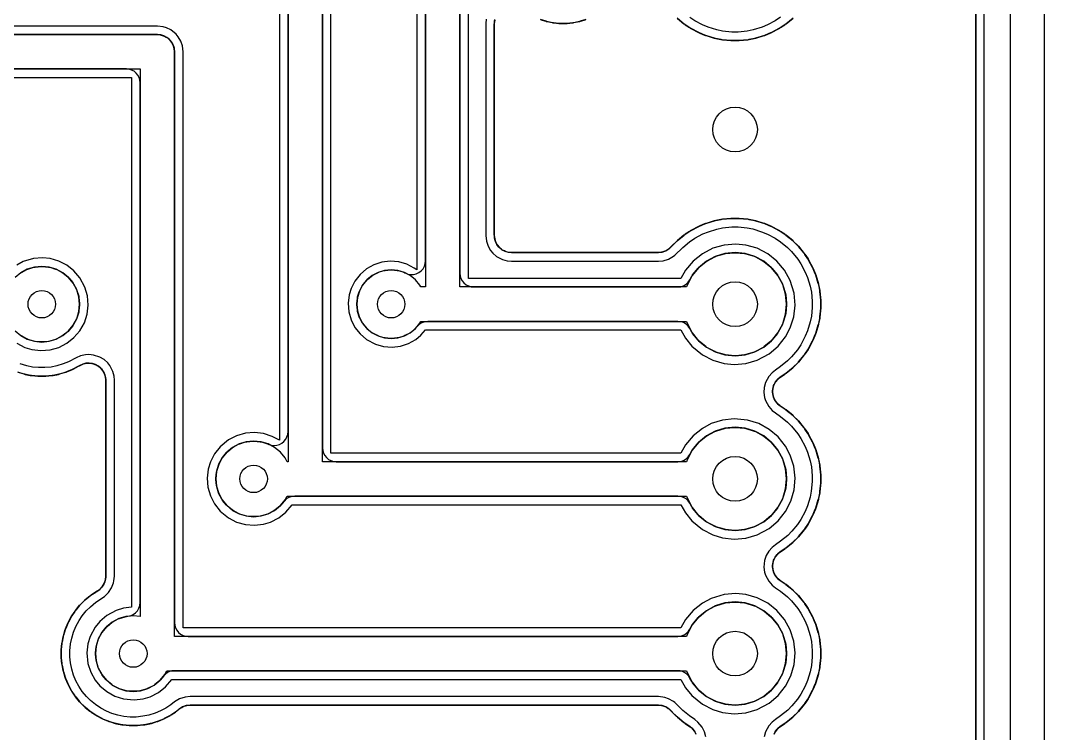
# Model space of a CAD drawing. Header units: millimetres. Extents: x -1 to 492, y -11 to 96.
# Drawn here: x 115.22 to 145, y 58.17 to 78.91 of the extents above; entities that cross this region are included whole.
import ezdxf

# ---------------------------------------------------------------- set-up
doc = ezdxf.new("R2010")
doc.units = ezdxf.units.MM
for name, color, linetype in [('CLEAR_POCKET', 8, 'CONTINUOUS'), ('COPPER_REF', 9, 'CONTINUOUS'), ('DRILL_0P8', 5, 'CONTINUOUS'), ('DRILL_1P3', 5, 'CONTINUOUS'), ('ISO_CENTER', 1, 'CONTINUOUS'), ('OUTLINE', 7, 'CONTINUOUS')]:
    doc.layers.add(name, color=color, linetype=linetype)

msp = doc.modelspace()

# ---------------------------------------------------------------- linework, layer by layer
at = {"layer": 'CLEAR_POCKET'}
for points in [[(-0.6, -1), (144.6, -1), (144.678, -0.992), (144.753, -0.97), (144.822, -0.933), (144.883, -0.883), (144.933, -0.822), (144.97, -0.753), (144.992, -0.678), (145, -0.6), (145, 94.6), (144.992, 94.678), (144.97, 94.753), (144.933, 94.822), (144.883, 94.883), (144.822, 94.933), (144.753, 94.97), (144.678, 94.992), (144.6, 95), (36.59, 95)], [(143, 92.49), (143, 1.51)], [(128, 82.99), (128, 71.56), (128.008, 71.482), (128.03, 71.407), (128.067, 71.338), (128.117, 71.277), (128.178, 71.227), (128.247, 71.19), (128.322, 71.168), (128.4, 71.16), (134.335, 71.16), (134.421, 71.169), (134.502, 71.197), (134.576, 71.241), (134.639, 71.3), (134.688, 71.371), (134.744, 71.476), (134.765, 71.509), (134.927, 71.705), (134.955, 71.733), (135.151, 71.895), (135.184, 71.916), (135.409, 72.037), (135.445, 72.052), (135.689, 72.125), (135.727, 72.133), (135.98, 72.158), (136.02, 72.158), (136.273, 72.133), (136.311, 72.125), (136.555, 72.052), (136.591, 72.037), (136.816, 71.916), (136.849, 71.895), (137.045, 71.733), (137.073, 71.705), (137.235, 71.509), (137.256, 71.476), (137.377, 71.251), (137.392, 71.215), (137.465, 70.971), (137.473, 70.933), (137.498, 70.68), (137.498, 70.64), (137.473, 70.387), (137.465, 70.349), (137.392, 70.105), (137.377, 70.069), (137.256, 69.844), (137.235, 69.811), (137.073, 69.615), (137.045, 69.587), (136.849, 69.425), (136.816, 69.404), (136.591, 69.283), (136.555, 69.268), (136.311, 69.195), (136.273, 69.187), (136.02, 69.162), (135.98, 69.162), (135.727, 69.187), (135.689, 69.195), (135.445, 69.268), (135.409, 69.283), (135.184, 69.404), (135.151, 69.425), (134.955, 69.587), (134.927, 69.615), (134.765, 69.811), (134.744, 69.844), (134.688, 69.949), (134.639, 70.02), (134.576, 70.079), (134.502, 70.123), (134.421, 70.151), (134.335, 70.16), (127.066, 70.16), (126.979, 70.15), (126.895, 70.122), (126.82, 70.075), (126.757, 70.014), (126.72, 69.968), (126.692, 69.94), (126.571, 69.841), (126.538, 69.819), (126.4, 69.745), (126.364, 69.73), (126.214, 69.685), (126.176, 69.677), (126.02, 69.662), (125.98, 69.662), (125.824, 69.677), (125.786, 69.685), (125.636, 69.73), (125.6, 69.745), (125.462, 69.819), (125.429, 69.841), (125.308, 69.94), (125.28, 69.968), (125.181, 70.089), (125.159, 70.122), (125.085, 70.26), (125.07, 70.296), (125.025, 70.446), (125.017, 70.484), (125.002, 70.64), (125.002, 70.68), (125.017, 70.836), (125.025, 70.874), (125.07, 71.024), (125.085, 71.06), (125.159, 71.198), (125.181, 71.231), (125.28, 71.352), (125.308, 71.38), (125.429, 71.479), (125.462, 71.501), (125.6, 71.575), (125.636, 71.59), (125.786, 71.635), (125.824, 71.643), (125.98, 71.658), (126.02, 71.658), (126.176, 71.643), (126.214, 71.635), (126.364, 71.59), (126.4, 71.575), (126.411, 71.569), (126.488, 71.537), (126.569, 71.523), (126.651, 71.525), (126.731, 71.543), (126.806, 71.578), (126.872, 71.628), (126.926, 71.689), (126.966, 71.761), (126.992, 71.839), (127, 71.921), (127, 82.1)], [(124, 80.49), (124, 66.48), (124.008, 66.402), (124.03, 66.327), (124.067, 66.258), (124.117, 66.197), (124.178, 66.147), (124.247, 66.11), (124.322, 66.088), (124.4, 66.08), (134.335, 66.08), (134.421, 66.089), (134.502, 66.117), (134.576, 66.161), (134.639, 66.22), (134.688, 66.291), (134.744, 66.396), (134.765, 66.429), (134.927, 66.625), (134.955, 66.653), (135.151, 66.815), (135.184, 66.836), (135.409, 66.957), (135.445, 66.972), (135.689, 67.045), (135.727, 67.053), (135.98, 67.078), (136.02, 67.078), (136.273, 67.053), (136.311, 67.045), (136.555, 66.972), (136.591, 66.957), (136.816, 66.836), (136.849, 66.815), (137.045, 66.653), (137.073, 66.625), (137.235, 66.429), (137.256, 66.396), (137.377, 66.171), (137.392, 66.135), (137.465, 65.891), (137.473, 65.853), (137.498, 65.6), (137.498, 65.56), (137.473, 65.307), (137.465, 65.269), (137.392, 65.025), (137.377, 64.989), (137.256, 64.764), (137.235, 64.731), (137.073, 64.535), (137.045, 64.507), (136.849, 64.345), (136.816, 64.324), (136.591, 64.203), (136.555, 64.188), (136.311, 64.115), (136.273, 64.107), (136.02, 64.082), (135.98, 64.082), (135.727, 64.107), (135.689, 64.115), (135.445, 64.188), (135.409, 64.203), (135.184, 64.324), (135.151, 64.345), (134.955, 64.507), (134.927, 64.535), (134.765, 64.731), (134.744, 64.764), (134.688, 64.869), (134.639, 64.94), (134.576, 64.999), (134.502, 65.043), (134.421, 65.071), (134.335, 65.08), (123.195, 65.08), (123.107, 65.07), (123.024, 65.042), (122.949, 64.995), (122.886, 64.934), (122.79, 64.817), (122.763, 64.79), (122.626, 64.678), (122.594, 64.656), (122.438, 64.573), (122.402, 64.558), (122.233, 64.507), (122.195, 64.499), (122.02, 64.482), (121.98, 64.482), (121.805, 64.499), (121.767, 64.507), (121.598, 64.558), (121.562, 64.573), (121.406, 64.656), (121.374, 64.678), (121.237, 64.79), (121.21, 64.817), (121.098, 64.954), (121.076, 64.986), (120.993, 65.142), (120.978, 65.178), (120.927, 65.347), (120.919, 65.385), (120.902, 65.56), (120.902, 65.6), (120.919, 65.775), (120.927, 65.813), (120.978, 65.982), (120.993, 66.018), (121.076, 66.174), (121.098, 66.206), (121.21, 66.343), (121.237, 66.37), (121.374, 66.482), (121.406, 66.504), (121.562, 66.587), (121.598, 66.602), (121.767, 66.653), (121.805, 66.661), (121.98, 66.678), (122.02, 66.678), (122.195, 66.661), (122.233, 66.653), (122.402, 66.602), (122.447, 66.583), (122.522, 66.561), (122.6, 66.553), (122.678, 66.561), (122.753, 66.583), (122.822, 66.62), (122.883, 66.67), (122.933, 66.731), (122.97, 66.8), (122.992, 66.875), (123, 66.953), (123, 79.6)], [(137.137, 58.169), (137.165, 58.22), (137.187, 58.253), (137.224, 58.298), (137.251, 58.326), (137.304, 58.37), (137.32, 58.381), (137.449, 58.468), (137.465, 58.479), (137.469, 58.482), (137.485, 58.494), (137.678, 58.652), (137.693, 58.665), (137.696, 58.668), (137.711, 58.682), (137.818, 58.789), (137.832, 58.804), (137.835, 58.807), (137.848, 58.822), (138.006, 59.015), (138.018, 59.031), (138.021, 59.035), (138.032, 59.051), (138.117, 59.177), (138.127, 59.193), (138.13, 59.198), (138.14, 59.215), (138.257, 59.435), (138.266, 59.453), (138.268, 59.457), (138.276, 59.475), (138.334, 59.615), (138.341, 59.634), (138.343, 59.638), (138.349, 59.657), (138.422, 59.896), (138.427, 59.915), (138.428, 59.92), (138.432, 59.939), (138.462, 60.088), (138.465, 60.107), (138.466, 60.112), (138.469, 60.131), (138.493, 60.38), (138.494, 60.4), (138.495, 60.404), (138.495, 60.424), (138.495, 60.576), (138.495, 60.596), (138.494, 60.6), (138.493, 60.62), (138.469, 60.869), (138.466, 60.888), (138.465, 60.893), (138.462, 60.912), (138.432, 61.061), (138.428, 61.08), (138.427, 61.085), (138.422, 61.104), (138.349, 61.343), (138.343, 61.362), (138.341, 61.366), (138.334, 61.385), (138.276, 61.525), (138.268, 61.543), (138.266, 61.547), (138.257, 61.565), (138.14, 61.785), (138.13, 61.802), (138.127, 61.807), (138.117, 61.823), (138.032, 61.949), (138.021, 61.965), (138.018, 61.969), (138.006, 61.985), (137.848, 62.178), (137.835, 62.193), (137.832, 62.196), (137.818, 62.211), (137.711, 62.318), (137.696, 62.332), (137.693, 62.335), (137.678, 62.348), (137.485, 62.506), (137.469, 62.518), (137.465, 62.521), (137.449, 62.532), (137.32, 62.619), (137.304, 62.63), (137.251, 62.674), (137.224, 62.702), (137.187, 62.747), (137.165, 62.78), (137.137, 62.831), (137.122, 62.867), (137.105, 62.924), (137.097, 62.962), (137.092, 63.02), (137.092, 63.06), (137.097, 63.118), (137.105, 63.156), (137.122, 63.213), (137.137, 63.249), (137.165, 63.3), (137.187, 63.333), (137.224, 63.378), (137.251, 63.406), (137.304, 63.45), (137.32, 63.461), (137.449, 63.548), (137.465, 63.559), (137.469, 63.562), (137.485, 63.574), (137.678, 63.732), (137.693, 63.745), (137.696, 63.748), (137.711, 63.762), (137.818, 63.869), (137.832, 63.884), (137.835, 63.887), (137.848, 63.902), (138.006, 64.095), (138.018, 64.111), (138.021, 64.115), (138.032, 64.131), (138.117, 64.257), (138.127, 64.273), (138.13, 64.278), (138.14, 64.295), (138.257, 64.515), (138.266, 64.533), (138.268, 64.537), (138.276, 64.555), (138.334, 64.695), (138.341, 64.714), (138.343, 64.718), (138.349, 64.737), (138.422, 64.976), (138.427, 64.995), (138.428, 65), (138.432, 65.019), (138.462, 65.168), (138.465, 65.187), (138.466, 65.192), (138.469, 65.211), (138.493, 65.46), (138.494, 65.48), (138.495, 65.484), (138.495, 65.504), (138.495, 65.656), (138.495, 65.676), (138.494, 65.68), (138.493, 65.7), (138.469, 65.949), (138.466, 65.968), (138.465, 65.973), (138.462, 65.992), (138.432, 66.141), (138.428, 66.16), (138.427, 66.165), (138.422, 66.184), (138.349, 66.423), (138.343, 66.442), (138.341, 66.446), (138.334, 66.465), (138.276, 66.605), (138.268, 66.623), (138.266, 66.627), (138.257, 66.645), (138.14, 66.865), (138.13, 66.882), (138.127, 66.887), (138.117, 66.903), (138.032, 67.029), (138.021, 67.045), (138.018, 67.049), (138.006, 67.065), (137.848, 67.258), (137.835, 67.273), (137.832, 67.276), (137.818, 67.291), (137.711, 67.398), (137.696, 67.412), (137.693, 67.415), (137.678, 67.428), (137.485, 67.586), (137.469, 67.598), (137.465, 67.601), (137.449, 67.612), (137.32, 67.699), (137.304, 67.71), (137.251, 67.754), (137.224, 67.782), (137.187, 67.827), (137.165, 67.86), (137.137, 67.911), (137.122, 67.947), (137.105, 68.004), (137.097, 68.042), (137.092, 68.1), (137.092, 68.14), (137.097, 68.198), (137.105, 68.236), (137.122, 68.293), (137.137, 68.329), (137.165, 68.38), (137.187, 68.413), (137.224, 68.458), (137.251, 68.486), (137.304, 68.53), (137.32, 68.541), (137.449, 68.628), (137.465, 68.639), (137.469, 68.642), (137.485, 68.654), (137.678, 68.812), (137.693, 68.825), (137.696, 68.828), (137.711, 68.842), (137.818, 68.949), (137.832, 68.964), (137.835, 68.967), (137.848, 68.982), (138.006, 69.175), (138.018, 69.191), (138.021, 69.195), (138.032, 69.211), (138.117, 69.337), (138.127, 69.353), (138.13, 69.358), (138.14, 69.375), (138.257, 69.595), (138.266, 69.613), (138.268, 69.617), (138.276, 69.635), (138.334, 69.775), (138.341, 69.794), (138.343, 69.798), (138.349, 69.817), (138.422, 70.056), (138.427, 70.075), (138.428, 70.08), (138.432, 70.099), (138.462, 70.248), (138.465, 70.267), (138.466, 70.272), (138.469, 70.291), (138.493, 70.54), (138.494, 70.56), (138.495, 70.564), (138.495, 70.584), (138.495, 70.736), (138.495, 70.756), (138.494, 70.76), (138.493, 70.78), (138.469, 71.029), (138.466, 71.048), (138.465, 71.053), (138.462, 71.072), (138.432, 71.221), (138.428, 71.24), (138.427, 71.245), (138.422, 71.264), (138.349, 71.503), (138.343, 71.522), (138.341, 71.526), (138.334, 71.545), (138.276, 71.685), (138.268, 71.703), (138.266, 71.707), (138.257, 71.725), (138.14, 71.945), (138.13, 71.962), (138.127, 71.967), (138.117, 71.983), (138.032, 72.109), (138.021, 72.125), (138.018, 72.129), (138.006, 72.145), (137.848, 72.338), (137.835, 72.353), (137.832, 72.356), (137.818, 72.371), (137.711, 72.478), (137.696, 72.492), (137.693, 72.495), (137.678, 72.508), (137.485, 72.666), (137.469, 72.678), (137.465, 72.681), (137.449, 72.692), (137.323, 72.777), (137.307, 72.787), (137.302, 72.79), (137.285, 72.8), (137.065, 72.917), (137.047, 72.926), (137.043, 72.928), (137.025, 72.936), (136.885, 72.994), (136.866, 73.001), (136.862, 73.003), (136.843, 73.009), (136.604, 73.082), (136.585, 73.087), (136.58, 73.088), (136.561, 73.092), (136.412, 73.122), (136.393, 73.125), (136.388, 73.126), (136.369, 73.129), (136.12, 73.153), (136.1, 73.154), (136.096, 73.155), (136.076, 73.155), (135.924, 73.155), (135.904, 73.155), (135.9, 73.154), (135.88, 73.153), (135.631, 73.129), (135.612, 73.126), (135.607, 73.125), (135.588, 73.122), (135.439, 73.092), (135.42, 73.088), (135.415, 73.087), (135.396, 73.082), (135.157, 73.009), (135.138, 73.003), (135.134, 73.001), (135.115, 72.994), (134.975, 72.936), (134.957, 72.928), (134.953, 72.926), (134.935, 72.917), (134.715, 72.8), (134.698, 72.79), (134.693, 72.787), (134.677, 72.777), (134.551, 72.692), (134.535, 72.681), (134.531, 72.678), (134.515, 72.666), (134.322, 72.508), (134.307, 72.495), (134.304, 72.492), (134.289, 72.478), (134.182, 72.371), (134.168, 72.356), (134.163, 72.35), (134.16, 72.348), (134.148, 72.335), (134.093, 72.281), (134.059, 72.254), (134.002, 72.22), (133.963, 72.201), (133.9, 72.179), (133.857, 72.17), (133.781, 72.161), (133.759, 72.16), (129.51, 72.16), (129.49, 72.161), (129.422, 72.168), (129.384, 72.175), (129.327, 72.192), (129.291, 72.207), (129.24, 72.235), (129.207, 72.257), (129.162, 72.294), (129.134, 72.322), (129.097, 72.367), (129.075, 72.4), (129.047, 72.451), (129.032, 72.487), (129.015, 72.544), (129.008, 72.582), (129.001, 72.65), (129, 72.67), (129, 78.814), (129.001, 78.834), (129.008, 78.903), (129.016, 78.943)], [(130.348, 78.933), (130.493, 78.889), (130.512, 78.883), (130.517, 78.882), (130.536, 78.878), (130.685, 78.848), (130.705, 78.845), (130.709, 78.844), (130.729, 78.842), (130.88, 78.827), (130.9, 78.826), (130.904, 78.825), (130.924, 78.825), (131.076, 78.825), (131.096, 78.825), (131.1, 78.826), (131.12, 78.827), (131.271, 78.842), (131.291, 78.844), (131.295, 78.845), (131.315, 78.848), (131.464, 78.878), (131.483, 78.882), (131.488, 78.883), (131.507, 78.889), (131.652, 78.933)], [(134.322, 78.972), (134.515, 78.814), (134.531, 78.802), (134.535, 78.799), (134.551, 78.788), (134.677, 78.703), (134.693, 78.693), (134.698, 78.69), (134.715, 78.68), (134.935, 78.563), (134.953, 78.554), (134.957, 78.552), (134.975, 78.544), (135.115, 78.486), (135.134, 78.479), (135.138, 78.477), (135.157, 78.471), (135.396, 78.398), (135.415, 78.393), (135.42, 78.392), (135.439, 78.388), (135.588, 78.358), (135.607, 78.355), (135.612, 78.354), (135.631, 78.351), (135.88, 78.327), (135.9, 78.326), (135.904, 78.325), (135.924, 78.325), (136.076, 78.325), (136.096, 78.325), (136.1, 78.326), (136.12, 78.327), (136.369, 78.351), (136.388, 78.354), (136.393, 78.355), (136.412, 78.358), (136.561, 78.388), (136.58, 78.392), (136.585, 78.393), (136.604, 78.398), (136.843, 78.471), (136.862, 78.477), (136.866, 78.479), (136.885, 78.486), (137.025, 78.544), (137.043, 78.552), (137.047, 78.554), (137.065, 78.563), (137.285, 78.68), (137.302, 78.69), (137.307, 78.693), (137.323, 78.703), (137.449, 78.788), (137.465, 78.799), (137.469, 78.802), (137.485, 78.814), (137.678, 78.972)], [(107.74, 78.5), (119.19, 78.5), (119.21, 78.499), (119.278, 78.492), (119.316, 78.485), (119.373, 78.468), (119.409, 78.453), (119.46, 78.425), (119.493, 78.403), (119.538, 78.366), (119.566, 78.338), (119.603, 78.293), (119.625, 78.26), (119.653, 78.209), (119.668, 78.173), (119.685, 78.116), (119.692, 78.078), (119.699, 78.01), (119.7, 77.99), (119.7, 61.4), (119.708, 61.322), (119.73, 61.247), (119.767, 61.178), (119.817, 61.117), (119.878, 61.067), (119.947, 61.03), (120.022, 61.008), (120.1, 61), (134.335, 61), (134.406, 61.006), (134.476, 61.026), (134.541, 61.057), (134.599, 61.099), (134.648, 61.151), (134.688, 61.211), (134.744, 61.316), (134.765, 61.349), (134.927, 61.545), (134.955, 61.573), (135.151, 61.735), (135.184, 61.756), (135.409, 61.877), (135.445, 61.892), (135.689, 61.965), (135.727, 61.973), (135.98, 61.998), (136.02, 61.998), (136.273, 61.973), (136.311, 61.965), (136.555, 61.892), (136.591, 61.877), (136.816, 61.756), (136.849, 61.735), (137.045, 61.573), (137.073, 61.545), (137.235, 61.349), (137.256, 61.316), (137.377, 61.091), (137.392, 61.055), (137.465, 60.811), (137.473, 60.773), (137.498, 60.52), (137.498, 60.48), (137.473, 60.227), (137.465, 60.189), (137.392, 59.945), (137.377, 59.909), (137.256, 59.684), (137.235, 59.651), (137.073, 59.455), (137.045, 59.427), (136.849, 59.265), (136.816, 59.244), (136.591, 59.123), (136.555, 59.108), (136.311, 59.035), (136.273, 59.027), (136.02, 59.002), (135.98, 59.002), (135.727, 59.027), (135.689, 59.035), (135.445, 59.108), (135.409, 59.123), (135.184, 59.244), (135.151, 59.265), (134.955, 59.427), (134.927, 59.455), (134.765, 59.651), (134.744, 59.684), (134.688, 59.789), (134.648, 59.849), (134.599, 59.901), (134.541, 59.943), (134.476, 59.974), (134.406, 59.994), (134.335, 60), (119.695, 60), (119.625, 59.994), (119.557, 59.975), (119.493, 59.945), (119.435, 59.904), (119.386, 59.854), (119.29, 59.737), (119.263, 59.71), (119.126, 59.598), (119.094, 59.576), (118.938, 59.493), (118.902, 59.478), (118.733, 59.427), (118.695, 59.419), (118.52, 59.402), (118.48, 59.402), (118.305, 59.419), (118.267, 59.427), (118.098, 59.478), (118.062, 59.493), (117.906, 59.576), (117.874, 59.598), (117.737, 59.71), (117.71, 59.737), (117.598, 59.874), (117.576, 59.906), (117.493, 60.062), (117.478, 60.098), (117.427, 60.267), (117.419, 60.305), (117.402, 60.48), (117.402, 60.52), (117.419, 60.695), (117.427, 60.733), (117.478, 60.902), (117.493, 60.938), (117.576, 61.094), (117.598, 61.126), (117.71, 61.263), (117.737, 61.29), (117.874, 61.402), (117.906, 61.424), (118.062, 61.507), (118.098, 61.522), (118.267, 61.573), (118.305, 61.581), (118.339, 61.584), (118.421, 61.601), (118.498, 61.635), (118.567, 61.684), (118.623, 61.746), (118.665, 61.819), (118.691, 61.899), (118.7, 61.982), (118.7, 77.1), (118.692, 77.178), (118.67, 77.253), (118.633, 77.322), (118.583, 77.383), (118.522, 77.433), (118.453, 77.47), (118.378, 77.492), (118.3, 77.5), (106.85, 77.5)], [(115.214, 71.562), (115.246, 71.584), (115.402, 71.667), (115.438, 71.682), (115.607, 71.733), (115.645, 71.741), (115.82, 71.758), (115.86, 71.758), (116.035, 71.741), (116.073, 71.733), (116.242, 71.682), (116.278, 71.667), (116.434, 71.584), (116.466, 71.562), (116.603, 71.45), (116.63, 71.423), (116.742, 71.286), (116.764, 71.254), (116.847, 71.098), (116.862, 71.062), (116.913, 70.893), (116.921, 70.855), (116.938, 70.68), (116.938, 70.64), (116.921, 70.465), (116.913, 70.427), (116.862, 70.258), (116.847, 70.222), (116.764, 70.066), (116.742, 70.034), (116.63, 69.897), (116.603, 69.87), (116.466, 69.758), (116.434, 69.736), (116.278, 69.653), (116.242, 69.638), (116.073, 69.587), (116.035, 69.579), (115.86, 69.562), (115.82, 69.562), (115.645, 69.579), (115.607, 69.587), (115.438, 69.638), (115.402, 69.653), (115.246, 69.736), (115.214, 69.758)], [(115.15, 68.68), (115.314, 68.631), (115.333, 68.625), (115.338, 68.624), (115.357, 68.62), (115.506, 68.59), (115.525, 68.587), (115.53, 68.586), (115.549, 68.584), (115.72, 68.567), (115.74, 68.566), (115.744, 68.565), (115.764, 68.565), (115.916, 68.565), (115.936, 68.565), (115.94, 68.566), (115.96, 68.567), (116.131, 68.584), (116.15, 68.586), (116.155, 68.587), (116.174, 68.59), (116.323, 68.62), (116.342, 68.624), (116.347, 68.625), (116.366, 68.631), (116.53, 68.68), (116.549, 68.687), (116.553, 68.688), (116.572, 68.695), (116.712, 68.753), (116.73, 68.761), (116.734, 68.763), (116.752, 68.772), (116.903, 68.853), (116.92, 68.863), (116.935, 68.871), (116.952, 68.881), (117.012, 68.909), (117.048, 68.922), (117.104, 68.937), (117.141, 68.943), (117.199, 68.946), (117.237, 68.945), (117.294, 68.937), (117.331, 68.929), (117.385, 68.91), (117.42, 68.895), (117.47, 68.866), (117.502, 68.844), (117.545, 68.807), (117.572, 68.78), (117.607, 68.735), (117.628, 68.703), (117.655, 68.652), (117.669, 68.616), (117.685, 68.561), (117.693, 68.524), (117.699, 68.457), (117.7, 68.438), (117.7, 62.758), (117.699, 62.736), (117.691, 62.662), (117.682, 62.62), (117.661, 62.558), (117.643, 62.519), (117.61, 62.464), (117.584, 62.43), (117.54, 62.383), (117.507, 62.355), (117.445, 62.312), (117.427, 62.301), (117.425, 62.301), (117.413, 62.293), (117.399, 62.284), (117.273, 62.2), (117.257, 62.189), (117.253, 62.186), (117.237, 62.174), (117.105, 62.065), (117.09, 62.052), (117.086, 62.049), (117.072, 62.035), (116.965, 61.928), (116.951, 61.914), (116.948, 61.91), (116.935, 61.895), (116.826, 61.763), (116.814, 61.747), (116.811, 61.743), (116.8, 61.727), (116.716, 61.601), (116.705, 61.584), (116.703, 61.58), (116.693, 61.563), (116.612, 61.412), (116.603, 61.394), (116.601, 61.39), (116.593, 61.372), (116.535, 61.232), (116.528, 61.213), (116.527, 61.209), (116.52, 61.19), (116.471, 61.026), (116.465, 61.007), (116.464, 61.002), (116.46, 60.983), (116.43, 60.834), (116.427, 60.815), (116.426, 60.81), (116.424, 60.791), (116.407, 60.62), (116.406, 60.6), (116.405, 60.596), (116.405, 60.576), (116.405, 60.424), (116.405, 60.404), (116.406, 60.4), (116.407, 60.38), (116.424, 60.209), (116.426, 60.19), (116.427, 60.185), (116.43, 60.166), (116.46, 60.017), (116.464, 59.998), (116.465, 59.993), (116.471, 59.974), (116.52, 59.81), (116.527, 59.791), (116.528, 59.787), (116.535, 59.768), (116.593, 59.628), (116.601, 59.61), (116.603, 59.606), (116.612, 59.588), (116.693, 59.437), (116.703, 59.42), (116.705, 59.416), (116.716, 59.399), (116.8, 59.273), (116.811, 59.257), (116.814, 59.253), (116.826, 59.237), (116.935, 59.105), (116.948, 59.09), (116.951, 59.086), (116.965, 59.072), (117.072, 58.965), (117.086, 58.951), (117.09, 58.948), (117.105, 58.935), (117.237, 58.826), (117.253, 58.814), (117.257, 58.811), (117.273, 58.8), (117.399, 58.716), (117.416, 58.705), (117.42, 58.703), (117.437, 58.693), (117.588, 58.612), (117.606, 58.603), (117.61, 58.601), (117.628, 58.593), (117.768, 58.535), (117.787, 58.528), (117.791, 58.527), (117.81, 58.52), (117.974, 58.471), (117.993, 58.465), (117.998, 58.464), (118.017, 58.46), (118.166, 58.43), (118.185, 58.427), (118.19, 58.426), (118.209, 58.424), (118.38, 58.407), (118.4, 58.406), (118.404, 58.405), (118.424, 58.405), (118.576, 58.405), (118.596, 58.405), (118.6, 58.406), (118.62, 58.407), (118.791, 58.424), (118.81, 58.426), (118.815, 58.427), (118.834, 58.43), (118.983, 58.46), (119.002, 58.464), (119.007, 58.465), (119.026, 58.471), (119.19, 58.52), (119.209, 58.527), (119.213, 58.528), (119.232, 58.535), (119.372, 58.593), (119.39, 58.601), (119.394, 58.603), (119.412, 58.612), (119.563, 58.693), (119.58, 58.703), (119.584, 58.705), (119.601, 58.716), (119.727, 58.8), (119.743, 58.811), (119.747, 58.814), (119.763, 58.826), (119.827, 58.879), (119.845, 58.893), (119.913, 58.936), (119.953, 58.956), (120.018, 58.979), (120.062, 58.99), (120.142, 58.999), (120.165, 59), (133.759, 59), (133.781, 58.999), (133.857, 58.99), (133.9, 58.981), (133.963, 58.959), (134.002, 58.94), (134.059, 58.906), (134.093, 58.879), (134.151, 58.822), (134.161, 58.812), (134.168, 58.805), (134.183, 58.788), (134.289, 58.682), (134.304, 58.668), (134.307, 58.665), (134.322, 58.652), (134.515, 58.494), (134.531, 58.482), (134.535, 58.479), (134.551, 58.468), (134.68, 58.381), (134.696, 58.37), (134.749, 58.326), (134.776, 58.298), (134.813, 58.253), (134.835, 58.22), (134.863, 58.169)]]:
    msp.add_lwpolyline(points, dxfattribs=at)
at = {"layer": 'COPPER_REF'}
for points in [[(143, 1.5), (143, 92.5)], [(127, 82.5), (127, 71.16), (126.861, 71.16), (126.831, 71.216), (126.707, 71.367), (126.556, 71.491), (126.383, 71.584), (126.195, 71.641), (126, 71.66), (125.805, 71.641), (125.617, 71.584), (125.444, 71.491), (125.293, 71.367), (125.169, 71.216), (125.076, 71.043), (125.019, 70.855), (125, 70.66), (125.019, 70.465), (125.076, 70.277), (125.169, 70.104), (125.293, 69.953), (125.444, 69.829), (125.617, 69.736), (125.805, 69.679), (126, 69.66), (126.195, 69.679), (126.383, 69.736), (126.556, 69.829), (126.707, 69.953), (126.831, 70.104), (126.861, 70.16), (127.5, 70.16), (134.592, 70.16), (134.614, 70.086), (134.753, 69.827), (134.939, 69.599), (135.167, 69.413), (135.426, 69.274), (135.707, 69.189), (136, 69.16), (136.293, 69.189), (136.574, 69.274), (136.833, 69.413), (137.061, 69.599), (137.247, 69.827), (137.386, 70.086), (137.471, 70.367), (137.5, 70.66), (137.471, 70.953), (137.386, 71.234), (137.247, 71.493), (137.061, 71.721), (136.833, 71.907), (136.574, 72.046), (136.293, 72.131), (136, 72.16), (135.707, 72.131), (135.426, 72.046), (135.167, 71.907), (134.939, 71.721), (134.753, 71.493), (134.614, 71.234), (134.592, 71.16), (128, 71.16), (128, 83)], [(123, 80), (123, 66.08), (122.974, 66.08), (122.915, 66.191), (122.778, 66.358), (122.611, 66.495), (122.421, 66.596), (122.215, 66.659), (122, 66.68), (121.785, 66.659), (121.579, 66.596), (121.389, 66.495), (121.222, 66.358), (121.085, 66.191), (120.984, 66.001), (120.921, 65.795), (120.9, 65.58), (120.921, 65.365), (120.984, 65.159), (121.085, 64.969), (121.222, 64.802), (121.389, 64.665), (121.579, 64.564), (121.785, 64.501), (122, 64.48), (122.215, 64.501), (122.421, 64.564), (122.611, 64.665), (122.778, 64.802), (122.915, 64.969), (122.974, 65.08), (123.5, 65.08), (134.592, 65.08), (134.614, 65.006), (134.753, 64.747), (134.939, 64.519), (135.167, 64.333), (135.426, 64.194), (135.707, 64.109), (136, 64.08), (136.293, 64.109), (136.574, 64.194), (136.833, 64.333), (137.061, 64.519), (137.247, 64.747), (137.386, 65.006), (137.471, 65.287), (137.5, 65.58), (137.471, 65.873), (137.386, 66.154), (137.247, 66.413), (137.061, 66.641), (136.833, 66.827), (136.574, 66.966), (136.293, 67.051), (136, 67.08), (135.707, 67.051), (135.426, 66.966), (135.167, 66.827), (134.939, 66.641), (134.753, 66.413), (134.614, 66.154), (134.592, 66.08), (124, 66.08), (124, 80.5)], [(129.01, 78.923), (129, 78.824), (129, 72.66), (129.01, 72.562), (129.038, 72.469), (129.084, 72.382), (129.146, 72.306), (129.222, 72.244), (129.309, 72.198), (129.402, 72.17), (129.5, 72.16), (133.77, 72.16), (133.879, 72.172), (133.984, 72.208), (134.077, 72.266), (134.156, 72.343), (134.159, 72.346), (134.175, 72.364), (134.296, 72.485), (134.314, 72.501), (134.523, 72.672), (134.542, 72.687), (134.685, 72.782), (134.706, 72.795), (134.944, 72.922), (134.966, 72.932), (135.124, 72.998), (135.147, 73.006), (135.405, 73.085), (135.429, 73.091), (135.597, 73.124), (135.622, 73.128), (135.89, 73.154), (135.914, 73.155), (136.086, 73.155), (136.11, 73.154), (136.378, 73.128), (136.403, 73.124), (136.571, 73.091), (136.595, 73.085), (136.853, 73.006), (136.876, 72.998), (137.034, 72.932), (137.056, 72.922), (137.294, 72.795), (137.315, 72.782), (137.458, 72.687), (137.477, 72.672), (137.686, 72.501), (137.704, 72.485), (137.825, 72.364), (137.841, 72.346), (138.012, 72.137), (138.027, 72.118), (138.122, 71.975), (138.135, 71.954), (138.262, 71.716), (138.272, 71.694), (138.338, 71.536), (138.346, 71.513), (138.425, 71.255), (138.431, 71.231), (138.464, 71.063), (138.468, 71.038), (138.494, 70.77), (138.495, 70.746), (138.495, 70.574), (138.494, 70.55), (138.468, 70.282), (138.464, 70.257), (138.431, 70.089), (138.425, 70.065), (138.346, 69.807), (138.338, 69.784), (138.272, 69.626), (138.262, 69.604), (138.135, 69.366), (138.122, 69.345), (138.027, 69.202), (138.012, 69.183), (137.841, 68.974), (137.825, 68.956), (137.704, 68.835), (137.686, 68.819), (137.477, 68.648), (137.458, 68.633), (137.312, 68.536), (137.236, 68.474), (137.174, 68.398), (137.128, 68.311), (137.099, 68.218), (137.09, 68.12), (137.099, 68.022), (137.128, 67.929), (137.174, 67.842), (137.236, 67.766), (137.312, 67.704), (137.458, 67.607), (137.477, 67.592), (137.686, 67.421), (137.704, 67.405), (137.825, 67.284), (137.841, 67.266), (138.012, 67.057), (138.027, 67.038), (138.122, 66.895), (138.135, 66.874), (138.262, 66.636), (138.272, 66.614), (138.338, 66.456), (138.346, 66.433), (138.425, 66.175), (138.431, 66.151), (138.464, 65.983), (138.468, 65.958), (138.494, 65.69), (138.495, 65.666), (138.495, 65.494), (138.494, 65.47), (138.468, 65.202), (138.464, 65.177), (138.431, 65.009), (138.425, 64.985), (138.346, 64.727), (138.338, 64.704), (138.272, 64.546), (138.262, 64.524), (138.135, 64.286), (138.122, 64.265), (138.027, 64.122), (138.012, 64.103), (137.841, 63.894), (137.825, 63.876), (137.704, 63.755), (137.686, 63.739), (137.477, 63.568), (137.458, 63.553), (137.312, 63.456), (137.236, 63.394), (137.174, 63.318), (137.128, 63.231), (137.099, 63.138), (137.09, 63.04), (137.099, 62.942), (137.128, 62.849), (137.174, 62.762), (137.236, 62.686), (137.312, 62.624), (137.458, 62.527), (137.477, 62.512), (137.686, 62.341), (137.704, 62.325), (137.825, 62.204), (137.841, 62.186), (138.012, 61.977), (138.027, 61.958), (138.122, 61.815), (138.135, 61.794), (138.262, 61.556), (138.272, 61.534), (138.338, 61.376), (138.346, 61.353), (138.425, 61.095), (138.431, 61.071), (138.464, 60.903), (138.468, 60.878), (138.494, 60.61), (138.495, 60.586), (138.495, 60.414), (138.494, 60.39), (138.468, 60.122), (138.464, 60.097), (138.431, 59.929), (138.425, 59.905), (138.346, 59.647), (138.338, 59.624), (138.272, 59.466), (138.262, 59.444), (138.135, 59.206), (138.122, 59.185), (138.027, 59.042), (138.012, 59.023), (137.841, 58.814), (137.825, 58.796), (137.704, 58.675), (137.686, 58.659), (137.477, 58.488), (137.458, 58.473), (137.312, 58.376), (137.236, 58.314), (137.174, 58.238), (137.128, 58.151)], [(131.661, 78.936), (131.497, 78.886), (131.473, 78.88), (131.305, 78.846), (131.281, 78.843), (131.11, 78.826), (131.086, 78.825), (130.914, 78.825), (130.89, 78.826), (130.719, 78.843), (130.695, 78.846), (130.527, 78.88), (130.503, 78.886), (130.339, 78.936)], [(137.686, 78.979), (137.477, 78.808), (137.458, 78.793), (137.315, 78.698), (137.294, 78.685), (137.056, 78.558), (137.034, 78.548), (136.876, 78.482), (136.853, 78.474), (136.595, 78.395), (136.571, 78.389), (136.403, 78.356), (136.378, 78.352), (136.11, 78.326), (136.086, 78.325), (135.914, 78.325), (135.89, 78.326), (135.622, 78.352), (135.597, 78.356), (135.429, 78.389), (135.405, 78.395), (135.147, 78.474), (135.124, 78.482), (134.966, 78.548), (134.944, 78.558), (134.706, 78.685), (134.685, 78.698), (134.542, 78.793), (134.523, 78.808), (134.314, 78.979)], [(106.84, 77.5), (118.7, 77.5), (118.7, 61.58), (118.5, 61.6), (118.285, 61.579), (118.079, 61.516), (117.889, 61.415), (117.722, 61.278), (117.585, 61.111), (117.484, 60.921), (117.421, 60.715), (117.4, 60.5), (117.421, 60.285), (117.484, 60.079), (117.585, 59.889), (117.722, 59.722), (117.889, 59.585), (118.079, 59.484), (118.285, 59.421), (118.5, 59.4), (118.715, 59.421), (118.921, 59.484), (119.111, 59.585), (119.278, 59.722), (119.415, 59.889), (119.474, 60), (134.592, 60), (134.614, 59.926), (134.753, 59.667), (134.939, 59.439), (135.167, 59.253), (135.426, 59.114), (135.707, 59.029), (136, 59), (136.293, 59.029), (136.574, 59.114), (136.833, 59.253), (137.061, 59.439), (137.247, 59.667), (137.386, 59.926), (137.471, 60.207), (137.5, 60.5), (137.471, 60.793), (137.386, 61.074), (137.247, 61.333), (137.061, 61.561), (136.833, 61.747), (136.574, 61.886), (136.293, 61.971), (136, 62), (135.707, 61.971), (135.426, 61.886), (135.167, 61.747), (134.939, 61.561), (134.753, 61.333), (134.614, 61.074), (134.592, 61), (119.7, 61), (119.7, 78), (119.69, 78.098), (119.662, 78.191), (119.616, 78.278), (119.554, 78.354), (119.478, 78.416), (119.391, 78.462), (119.298, 78.49), (119.2, 78.5), (107.34, 78.5)], [(115.062, 69.882), (115.229, 69.745), (115.419, 69.644), (115.625, 69.581), (115.84, 69.56), (116.055, 69.581), (116.261, 69.644), (116.451, 69.745), (116.618, 69.882), (116.755, 70.049), (116.856, 70.239), (116.919, 70.445), (116.94, 70.66), (116.919, 70.875), (116.856, 71.081), (116.755, 71.271), (116.618, 71.438), (116.451, 71.575), (116.261, 71.676), (116.055, 71.739), (115.84, 71.76), (115.625, 71.739), (115.419, 71.676), (115.229, 71.575), (115.062, 71.438)], [(134.872, 58.151), (134.826, 58.238), (134.764, 58.314), (134.688, 58.376), (134.542, 58.473), (134.523, 58.488), (134.314, 58.659), (134.296, 58.675), (134.175, 58.796), (134.159, 58.814), (134.156, 58.817), (134.077, 58.894), (133.984, 58.952), (133.879, 58.988), (133.77, 59), (120.153, 59), (120.04, 58.987), (119.932, 58.948), (119.836, 58.887), (119.755, 58.82), (119.735, 58.806), (119.593, 58.71), (119.572, 58.698), (119.403, 58.608), (119.381, 58.597), (119.223, 58.531), (119.199, 58.523), (119.017, 58.468), (118.993, 58.462), (118.825, 58.428), (118.8, 58.425), (118.61, 58.406), (118.586, 58.405), (118.414, 58.405), (118.39, 58.406), (118.2, 58.425), (118.175, 58.428), (118.007, 58.462), (117.983, 58.468), (117.801, 58.523), (117.777, 58.531), (117.619, 58.597), (117.597, 58.608), (117.428, 58.698), (117.407, 58.71), (117.265, 58.806), (117.245, 58.82), (117.097, 58.941), (117.079, 58.958), (116.958, 59.079), (116.941, 59.097), (116.82, 59.245), (116.806, 59.265), (116.71, 59.407), (116.698, 59.428), (116.608, 59.597), (116.597, 59.619), (116.531, 59.777), (116.523, 59.801), (116.468, 59.983), (116.462, 60.007), (116.428, 60.175), (116.425, 60.2), (116.406, 60.39), (116.405, 60.414), (116.405, 60.586), (116.406, 60.61), (116.425, 60.8), (116.428, 60.825), (116.462, 60.993), (116.468, 61.017), (116.523, 61.199), (116.531, 61.223), (116.597, 61.381), (116.608, 61.403), (116.698, 61.572), (116.71, 61.593), (116.806, 61.735), (116.82, 61.755), (116.941, 61.903), (116.958, 61.921), (117.079, 62.042), (117.097, 62.059), (117.245, 62.18), (117.265, 62.194), (117.407, 62.29), (117.428, 62.302), (117.436, 62.306), (117.525, 62.367), (117.599, 62.445), (117.654, 62.538), (117.688, 62.64), (117.7, 62.747), (117.7, 68.448), (117.691, 68.543), (117.664, 68.635), (117.619, 68.72), (117.56, 68.795), (117.487, 68.857), (117.404, 68.904), (117.313, 68.935), (117.218, 68.947), (117.122, 68.941), (117.029, 68.918), (116.943, 68.876), (116.912, 68.858), (116.743, 68.768), (116.721, 68.757), (116.563, 68.691), (116.539, 68.683), (116.357, 68.628), (116.333, 68.622), (116.165, 68.588), (116.14, 68.585), (115.95, 68.566), (115.926, 68.565), (115.754, 68.565), (115.73, 68.566), (115.54, 68.585), (115.515, 68.588), (115.347, 68.622), (115.323, 68.628), (115.141, 68.683)]]:
    msp.add_lwpolyline(points, dxfattribs=at)
at = {"layer": 'DRILL_0P8'}
for centre in [(115.84, 70.66), (126, 70.66), (122, 65.58), (118.5, 60.5)]:
    msp.add_circle(centre, 0.4, dxfattribs=at)
at = {"layer": 'DRILL_1P3'}
for centre in [(136, 75.74), (136, 70.66), (136, 65.58), (136, 60.5)]:
    msp.add_circle(centre, 0.65, dxfattribs=at)
at = {"layer": 'ISO_CENTER'}
for points in [[(143.25, 1.5), (143.249, 92.525)], [(126.75, 82.25), (126.75, 71.655), (126.673, 71.712), (126.455, 71.823), (126.22, 71.89), (125.975, 71.909), (125.732, 71.88), (125.499, 71.804), (125.286, 71.685), (125.1, 71.526), (124.948, 71.333), (124.837, 71.115), (124.78, 70.928), (124.751, 70.685), (124.77, 70.44), (124.837, 70.205), (124.948, 69.987), (125.1, 69.794), (125.286, 69.635), (125.545, 69.497), (125.78, 69.43), (126.025, 69.411), (126.268, 69.44), (126.501, 69.516), (126.714, 69.635), (126.866, 69.76), (126.995, 69.91), (134.425, 69.91), (134.56, 69.668), (134.746, 69.441), (135.049, 69.192), (135.353, 69.035), (135.683, 68.94), (135.975, 68.911), (136.317, 68.94), (136.647, 69.035), (136.992, 69.22), (137.254, 69.441), (137.468, 69.709), (137.606, 69.968), (137.71, 70.295), (137.749, 70.635), (137.72, 70.977), (137.606, 71.352), (137.44, 71.652), (137.219, 71.914), (136.951, 72.128), (136.647, 72.285), (136.317, 72.38), (136.025, 72.409), (135.683, 72.38), (135.353, 72.285), (135.049, 72.128), (134.781, 71.914), (134.56, 71.652), (134.425, 71.41), (128.25, 71.41), (128.25, 83)], [(122.75, 79.75), (122.75, 66.701), (122.539, 66.817), (122.287, 66.898), (122.025, 66.929), (121.761, 66.908), (121.506, 66.836), (121.271, 66.715), (121.029, 66.516), (120.865, 66.309), (120.744, 66.074), (120.682, 65.867), (120.651, 65.605), (120.672, 65.341), (120.744, 65.086), (120.865, 64.851), (121.029, 64.644), (121.271, 64.445), (121.506, 64.324), (121.761, 64.252), (122.025, 64.231), (122.287, 64.262), (122.494, 64.324), (122.729, 64.445), (122.936, 64.609), (123.121, 64.83), (134.425, 64.83), (134.56, 64.588), (134.746, 64.361), (135.049, 64.112), (135.353, 63.955), (135.635, 63.87), (135.975, 63.831), (136.317, 63.86), (136.647, 63.955), (136.992, 64.14), (137.254, 64.361), (137.468, 64.629), (137.625, 64.933), (137.72, 65.263), (137.749, 65.605), (137.71, 65.945), (137.606, 66.272), (137.468, 66.531), (137.254, 66.799), (136.992, 67.02), (136.692, 67.186), (136.365, 67.29), (135.975, 67.329), (135.635, 67.29), (135.308, 67.186), (135.049, 67.048), (134.781, 66.834), (134.56, 66.572), (134.425, 66.33), (124.25, 66.33), (124.25, 80.5)], [(128.761, 78.948), (128.75, 78.824), (128.75, 72.66), (128.77, 72.49), (128.818, 72.351), (128.891, 72.224), (128.953, 72.148), (129.064, 72.051), (129.236, 71.959), (129.378, 71.921), (129.5, 71.91), (133.77, 71.91), (133.907, 71.924), (134.065, 71.972), (134.209, 72.053), (134.252, 72.087), (134.478, 72.312), (134.677, 72.475), (134.829, 72.577), (135.067, 72.704), (135.226, 72.769), (135.472, 72.844), (135.64, 72.878), (135.908, 72.905), (136.092, 72.905), (136.348, 72.879), (136.516, 72.847), (136.774, 72.769), (136.944, 72.699), (137.171, 72.577), (137.323, 72.475), (137.522, 72.312), (137.644, 72.191), (137.823, 71.974), (137.917, 71.831), (138.044, 71.593), (138.109, 71.434), (138.184, 71.188), (138.219, 71.008), (138.245, 70.752), (138.245, 70.568), (138.219, 70.312), (138.187, 70.144), (138.109, 69.886), (138.044, 69.727), (137.911, 69.479), (137.815, 69.337), (137.644, 69.129), (137.522, 69.008), (137.323, 68.845), (137.173, 68.744), (137.078, 68.667), (136.981, 68.556), (136.889, 68.384), (136.851, 68.242), (136.841, 68.095), (136.86, 67.95), (136.889, 67.856), (136.981, 67.684), (137.078, 67.573), (137.173, 67.496), (137.323, 67.395), (137.522, 67.232), (137.644, 67.111), (137.823, 66.894), (137.917, 66.751), (138.039, 66.524), (138.109, 66.354), (138.184, 66.108), (138.219, 65.928), (138.245, 65.672), (138.245, 65.5), (138.218, 65.22), (138.184, 65.052), (138.105, 64.794), (138.039, 64.636), (137.911, 64.399), (137.815, 64.257), (137.652, 64.058), (137.531, 63.936), (137.323, 63.765), (137.173, 63.664), (137.078, 63.587), (136.981, 63.476), (136.907, 63.349), (136.86, 63.21), (136.841, 63.015), (136.86, 62.87), (136.889, 62.776), (136.981, 62.604), (137.078, 62.493), (137.173, 62.416), (137.323, 62.315), (137.522, 62.152), (137.644, 62.031), (137.823, 61.814), (137.917, 61.671), (138.039, 61.444), (138.109, 61.274), (138.184, 61.028), (138.219, 60.848), (138.245, 60.58), (138.245, 60.408), (138.219, 60.152), (138.184, 59.972), (138.105, 59.714), (138.039, 59.556), (137.911, 59.319), (137.815, 59.177), (137.652, 58.978), (137.531, 58.856), (137.323, 58.685), (137.173, 58.584), (137.078, 58.507), (136.981, 58.396), (136.889, 58.224), (136.851, 58.082)], [(137.323, 79.005), (137.171, 78.903), (136.944, 78.781), (136.786, 78.715), (136.528, 78.636), (136.348, 78.601), (136.092, 78.575), (135.908, 78.575), (135.64, 78.602), (135.472, 78.636), (135.214, 78.715), (135.056, 78.781), (134.829, 78.903), (134.686, 78.997)], [(106.84, 77.25), (118.45, 77.25), (118.45, 61.846), (118.213, 61.818), (118.006, 61.756), (117.73, 61.608), (117.529, 61.436), (117.392, 61.27), (117.244, 60.994), (117.182, 60.787), (117.151, 60.525), (117.182, 60.213), (117.263, 59.961), (117.392, 59.73), (117.529, 59.564), (117.73, 59.392), (117.961, 59.263), (118.213, 59.182), (118.525, 59.151), (118.787, 59.182), (118.994, 59.244), (119.229, 59.365), (119.436, 59.529), (119.621, 59.75), (134.425, 59.75), (134.56, 59.508), (134.746, 59.281), (135.049, 59.032), (135.353, 58.875), (135.635, 58.79), (135.975, 58.751), (136.317, 58.78), (136.647, 58.875), (136.992, 59.06), (137.254, 59.281), (137.468, 59.549), (137.625, 59.853), (137.72, 60.183), (137.749, 60.525), (137.71, 60.865), (137.606, 61.192), (137.44, 61.492), (137.219, 61.754), (136.951, 61.968), (136.647, 62.125), (136.317, 62.22), (136.025, 62.249), (135.683, 62.22), (135.308, 62.106), (135.049, 61.968), (134.781, 61.754), (134.56, 61.492), (134.425, 61.25), (119.95, 61.25), (119.95, 78), (119.93, 78.17), (119.882, 78.309), (119.809, 78.436), (119.747, 78.512), (119.596, 78.636), (119.464, 78.701), (119.37, 78.73), (119.2, 78.75), (107.59, 78.75)], [(115.111, 69.525), (115.346, 69.404), (115.553, 69.342), (115.815, 69.311), (116.079, 69.332), (116.334, 69.404), (116.569, 69.525), (116.776, 69.689), (116.948, 69.89), (117.077, 70.121), (117.158, 70.373), (117.189, 70.635), (117.168, 70.899), (117.096, 71.154), (116.948, 71.43), (116.776, 71.631), (116.569, 71.795), (116.334, 71.916), (116.079, 71.988), (115.865, 72.009), (115.601, 71.988), (115.301, 71.897), (115.111, 71.795)], [(135.149, 58.082), (135.111, 58.224), (135.046, 58.356), (134.922, 58.507), (134.827, 58.584), (134.677, 58.685), (134.478, 58.848), (134.252, 59.073), (134.209, 59.107), (134.065, 59.188), (133.961, 59.224), (133.77, 59.25), (120.153, 59.25), (120.011, 59.235), (119.848, 59.184), (119.7, 59.097), (119.591, 59.01), (119.448, 58.915), (119.291, 58.831), (119.133, 58.765), (118.95, 58.709), (118.782, 58.675), (118.58, 58.655), (118.408, 58.655), (118.23, 58.673), (118.05, 58.709), (117.879, 58.761), (117.72, 58.826), (117.552, 58.915), (117.399, 59.017), (117.261, 59.131), (117.139, 59.252), (117.017, 59.399), (116.915, 59.552), (116.831, 59.709), (116.765, 59.867), (116.709, 60.05), (116.673, 60.23), (116.655, 60.408), (116.655, 60.58), (116.675, 60.782), (116.709, 60.95), (116.761, 61.121), (116.831, 61.291), (116.922, 61.459), (117.017, 61.601), (117.131, 61.739), (117.252, 61.861), (117.409, 61.99), (117.666, 62.161), (117.781, 62.274), (117.869, 62.409), (117.925, 62.56), (117.937, 62.613), (117.95, 62.747), (117.95, 68.448), (117.94, 68.567), (117.903, 68.706), (117.815, 68.875), (117.756, 68.95), (117.649, 69.047), (117.527, 69.122), (117.346, 69.182), (117.203, 69.197), (117.107, 69.191), (116.967, 69.16), (116.836, 69.102), (116.62, 68.986), (116.461, 68.921), (116.278, 68.866), (116.11, 68.833), (115.932, 68.815), (115.748, 68.815), (115.57, 68.833), (115.402, 68.866), (115.207, 68.925)]]:
    msp.add_lwpolyline(points, dxfattribs=at)
at = {"layer": 'OUTLINE'}
msp.add_lwpolyline([(0, 0), (0, 94), (144, 94), (144, 0)], close=True, dxfattribs=at)

doc.saveas('drawing.dxf')
